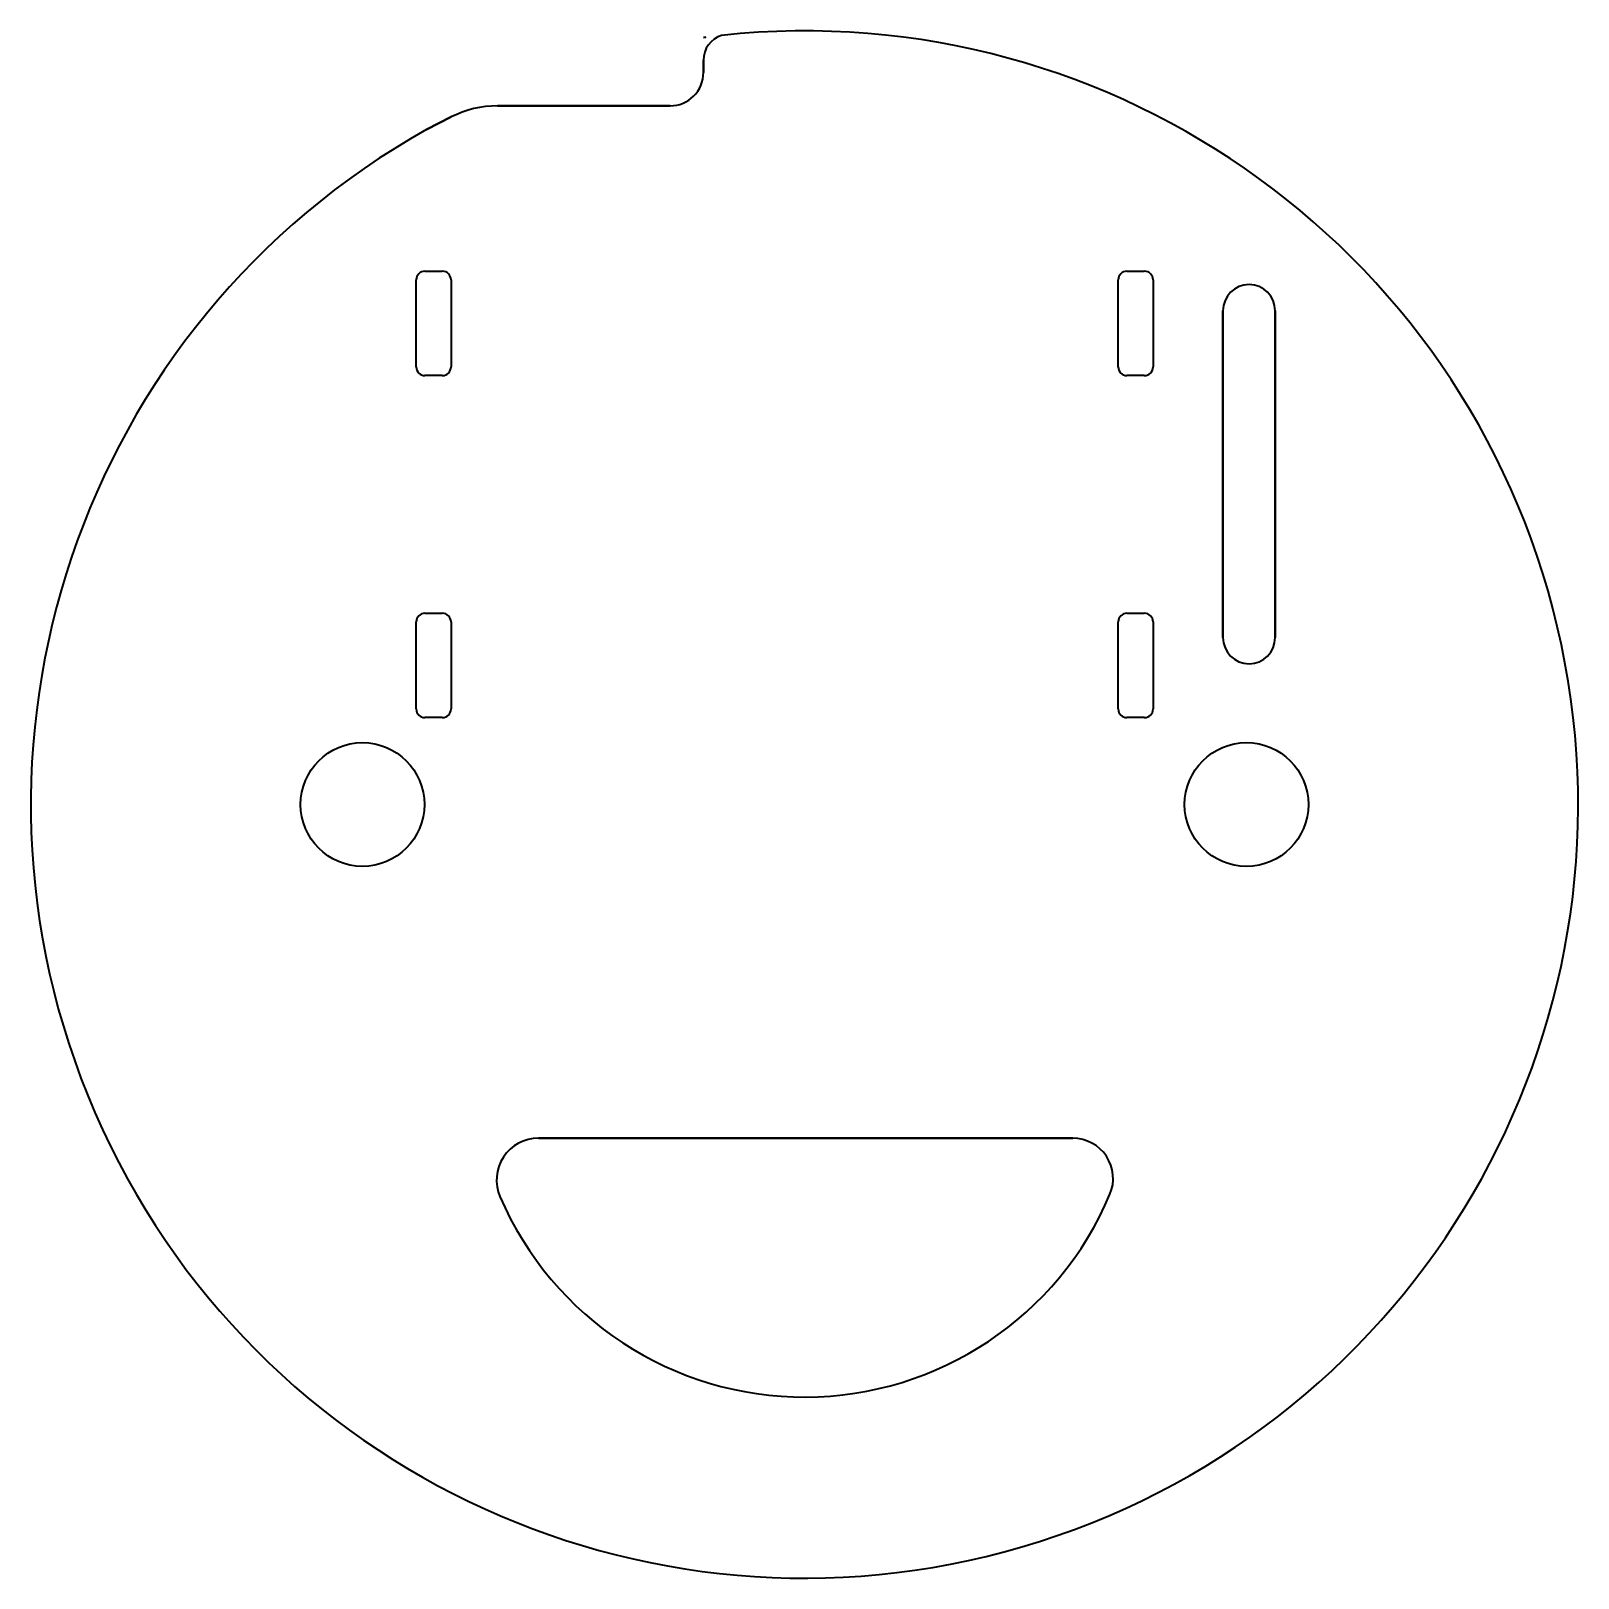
# Model space of a CAD drawing. Header units: millimetres. Extents: x -44.5 to 44.5, y -44.5 to 44.5.
import ezdxf

# ---------------------------------------------------------------- set-up
doc = ezdxf.new("R2010")
doc.units = ezdxf.units.MM
doc.layers.add('1', color=7, linetype='Continuous', true_color=0xffffff)

msp = doc.modelspace()

# ---------------------------------------------------------------- linework, layer by layer
at = {"layer": '1', "color": 252, "linetype": 'Continuous', "lineweight": 35}
for p, q in [((-5.668684, 44.087056), (-5.812208, 44.066885)), ((-5.812208, 44.066885), (-5.668684, 44.087056)), ((-5.812208, 44.066885), (-5.812208, 44.068364)), ((-5.812208, 44.068364), (-5.812208, 44.066885)), ((-5.812208, 42.058433), (-5.812208, 42.762955)), ((-5.812208, 42.762955), (-5.812208, 42.058433)), ((-7.724282, 40.146358), (-17.638657, 40.146358)), ((-17.638657, 40.146358), (-7.724282, 40.146358)), ((-20.294087, 39.508846), (-21.714063, 38.785332)), ((-21.714063, 38.785332), (-20.294087, 39.508846)), ((-21.812208, 30.646358), (-20.812208, 30.646358)), ((-21.812208, 30.646358), (-20.812208, 30.646358)), ((18.527389, 30.646358), (19.527389, 30.646358)), ((18.527389, 30.646358), (19.527389, 30.646358)), ((-22.312208, 25.146358), (-22.312208, 30.146358)), ((-22.312208, 25.146358), (-22.312208, 30.146358)), ((-20.312208, 30.146358), (-20.312208, 25.146358)), ((-20.312208, 30.146358), (-20.312208, 25.146358)), ((18.027389, 25.146358), (18.027389, 30.146358)), ((18.027389, 25.146358), (18.027389, 30.146358)), ((20.027389, 30.146358), (20.027389, 25.146358)), ((20.027389, 30.146358), (20.027389, 25.146358)), ((24.046089, 9.586981), (24.046089, 28.374631)), ((24.046089, 28.374631), (24.046089, 9.586981)), ((27.046089, 28.374631), (27.046089, 9.586981)), ((27.046089, 9.586981), (27.046089, 28.374631)), ((-20.812208, 24.646358), (-21.812208, 24.646358)), ((-20.812208, 24.646358), (-21.812208, 24.646358)), ((19.527389, 24.646358), (18.527389, 24.646358)), ((19.527389, 24.646358), (18.527389, 24.646358)), ((-21.812208, 10.989973), (-20.812208, 10.989973)), ((-21.812208, 10.989973), (-20.812208, 10.989973)), ((18.527389, 10.989973), (19.527389, 10.989973)), ((18.527389, 10.989973), (19.527389, 10.989973)), ((-22.312208, 5.489973), (-22.312208, 10.489973)), ((-22.312208, 5.489973), (-22.312208, 10.489973)), ((-20.312208, 10.489973), (-20.312208, 5.489973)), ((-20.312208, 10.489973), (-20.312208, 5.489973)), ((18.027389, 5.489973), (18.027389, 10.489973)), ((18.027389, 5.489973), (18.027389, 10.489973)), ((20.027389, 10.489973), (20.027389, 5.489973)), ((20.027389, 10.489973), (20.027389, 5.489973)), ((-20.812208, 4.989973), (-21.812208, 4.989973)), ((-20.812208, 4.989973), (-21.812208, 4.989973)), ((19.527389, 4.989973), (18.527389, 4.989973)), ((19.527389, 4.989973), (18.527389, 4.989973)), ((15.417592, -19.179188), (-15.289381, -19.179188)), ((-15.289381, -19.179188), (15.417592, -19.179188))]:
    msp.add_line(p, q, dxfattribs=at)
for centre in [(-25.4, 0), (-25.4, 0), (25.4, 0), (25.4, 0)]:
    msp.add_circle(centre, 3.556, dxfattribs=at)
for centre, radius, start, end in [((0, 0), 44.45, 119.24239, 96.148392), ((0, 0), 44.45, 119.24239, 96.148392), ((-4.312208, 42.762955), 1.5, 107.399897, 180), ((-4.312208, 42.762955), 1.5, 107.399897, 180), ((0, 0), 44.45, 97.326852, 97.513415), ((0, 0), 44.45, 97.326852, 97.513415), ((-7.724282, 42.058433), 1.912075, 270, 360), ((-7.724282, 42.058433), 1.912075, 270, 0), ((-17.638657, 34.297271), 5.849087, 90, 117), ((-17.638657, 34.297271), 5.849087, 90, 117), ((-21.812208, 30.146358), 0.5, 90, 180), ((-21.812208, 30.146358), 0.5, 90, 180), ((-20.812208, 30.146358), 0.5, 0, 90), ((-20.812208, 30.146358), 0.5, 0, 90), ((18.527389, 30.146358), 0.5, 90, 180), ((18.527389, 30.146358), 0.5, 90, 180), ((19.527389, 30.146358), 0.5, 0, 90), ((19.527389, 30.146358), 0.5, 0, 90), ((25.546089, 28.374631), 1.5, 360, 180), ((25.546089, 28.374631), 1.5, 360, 180), ((-21.812208, 25.146358), 0.5, 180, 270), ((-21.812208, 25.146358), 0.5, 180, 270), ((-20.812208, 25.146358), 0.5, 270, 360), ((-20.812208, 25.146358), 0.5, 270, 360), ((18.527389, 25.146358), 0.5, 180, 270), ((18.527389, 25.146358), 0.5, 180, 270), ((19.527389, 25.146358), 0.5, 270, 360), ((19.527389, 25.146358), 0.5, 270, 360), ((-21.812208, 10.489973), 0.5, 90, 180), ((-21.812208, 10.489973), 0.5, 90, 180), ((-20.812208, 10.489973), 0.5, 0, 90), ((-20.812208, 10.489973), 0.5, 0, 90), ((18.527389, 10.489973), 0.5, 90, 180), ((18.527389, 10.489973), 0.5, 90, 180), ((19.527389, 10.489973), 0.5, 0, 90), ((19.527389, 10.489973), 0.5, 0, 90), ((25.546089, 9.586981), 1.5, 180, 0), ((25.546089, 9.586981), 1.5, 180, 0), ((-21.812208, 5.489973), 0.5, 180, 270), ((-21.812208, 5.489973), 0.5, 180, 270), ((-20.812208, 5.489973), 0.5, 270, 360), ((-20.812208, 5.489973), 0.5, 270, 360), ((18.527389, 5.489973), 0.5, 180, 270), ((18.527389, 5.489973), 0.5, 180, 270), ((19.527389, 5.489973), 0.5, 270, 360), ((19.527389, 5.489973), 0.5, 270, 360), ((-15.289381, -21.582882), 2.403694, 90, 203.294419), ((-15.289381, -21.582882), 2.403694, 90, 203.294419), ((15.417592, -21.49814), 2.318952, 337.145761, 90), ((15.417592, -21.49814), 2.318952, 337.145761, 90), ((0, -15), 19.05, 203.294419, 337.145761), ((0, -15), 19.05, 203.294419, 337.145761)]:
    msp.add_arc(centre, radius, start, end, dxfattribs=at)

doc.saveas('drawing.dxf')
